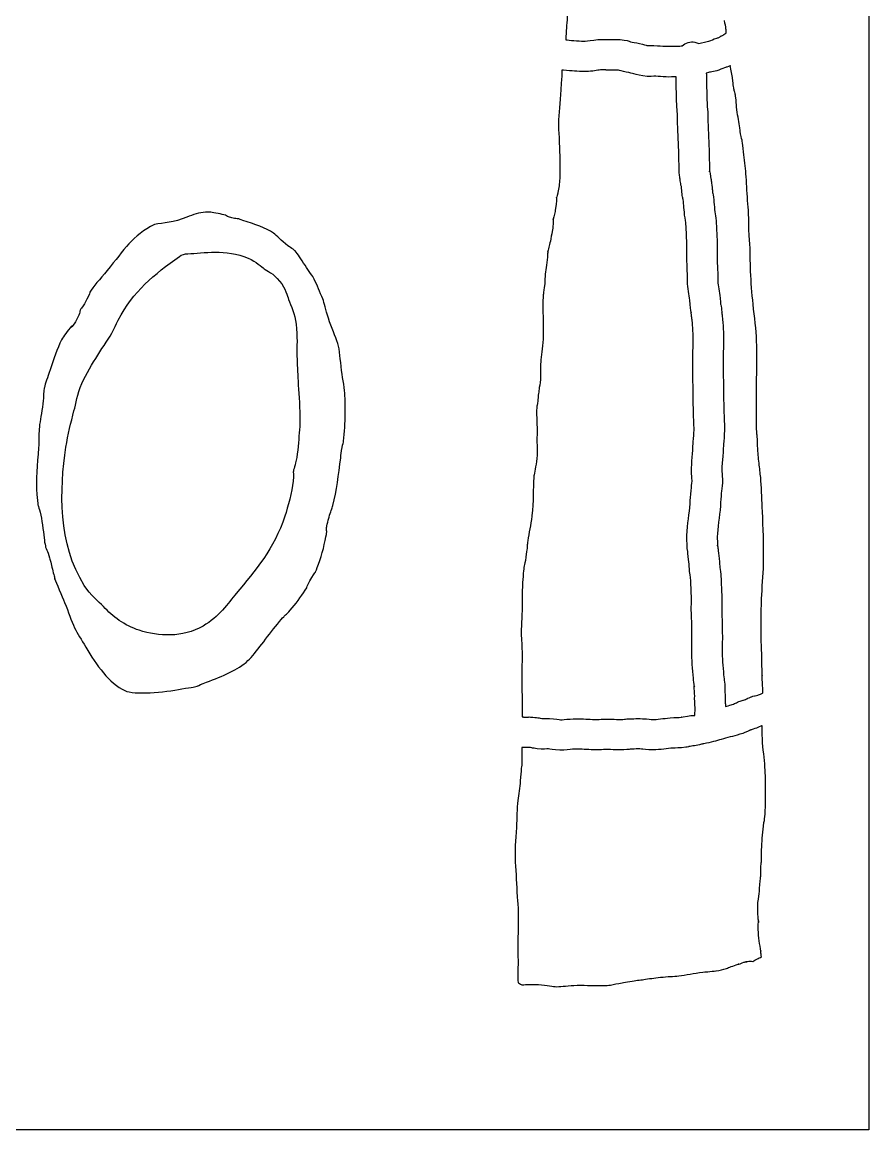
# Model space of a CAD drawing. Header units: millimetres. Extents: x 118 to 334, y 1905 to 2895.
# Drawn here: x 200.4 to 334.2, y 2298.5 to 2473.4 of the extents above; entities that cross this region are included whole.
import ezdxf

# ---------------------------------------------------------------- set-up
doc = ezdxf.new("R2010")
doc.units = ezdxf.units.MM
doc.layers.add('Calque_1', color=7, linetype='CONTINUOUS')

msp = doc.modelspace()

# ---------------------------------------------------------------- linework, layer by layer
at = {"layer": 'Calque_1', "color": 7}
for points in [[(118.17005, 2819.51386), (334.16978, 2819.51386), (334.16978, 2298.51362), (118.17005, 2298.51362)], [(309.01551, 2449.8733)], [(283.44601, 2437.12317)], [(306.10612, 2427.64054)], [(244.2983, 2411.13124)], [(310.26091, 2390.73117)], [(304.50519, 2363.65324)], [(317.85821, 2352.1105)], [(316.71456, 2331.27556)], [(314.76504, 2325.03265)]]:
    msp.add_lwpolyline(points, close=True, dxfattribs=at)
for points in [[(311.64321, 2471.72528), (311.64377, 2471.72519)], [(310.82463, 2471.20807), (310.77553, 2471.17497)], [(312.28362, 2466.56737), (312.28562, 2466.54717), (312.28562, 2466.52697)], [(292.6083, 2465.85444), (292.6083, 2465.87924), (292.5969, 2465.88724)], [(303.72705, 2464.36461), (303.72705, 2464.37601)], [(304.25261, 2449.23977), (304.25261, 2449.24977)], [(229.36842, 2443.41856), (229.36894, 2443.40666)], [(284.31014, 2442.34711), (284.31014, 2442.26341), (284.31314, 2442.27841), (284.31314, 2442.27841)], [(230.93942, 2437.09079), (230.93942, 2437.08779)], [(282.69827, 2423.56679), (282.69827, 2423.3389)], [(282.32775, 2419.71587), (282.32775, 2419.70587)], [(251.44971, 2411.64186), (251.44981, 2411.6417)], [(250.72935, 2404.59973), (250.72935, 2404.60973)], [(280.92321, 2395.48977), (280.92321, 2395.39267)], [(317.54748, 2388.43953), (317.54625, 2388.43984)], [(246.76117, 2386.59103), (246.74157, 2386.56623), (246.74157, 2386.56623)], [(317.31806, 2370.24993), (317.31806, 2370.21373), (317.31806, 2370.19103)], [(317.424, 2367.49299), (317.424, 2367.78961)], [(306.74088, 2364.82544), (306.74071, 2364.82474)], [(279.62416, 2363.69283), (280.22981, 2363.69283)], [(296.13689, 2363.42246), (296.23199, 2363.42246)], [(315.41512, 2361.63785), (315.38152, 2361.62885)], [(315.41512, 2361.63785), (315.43582, 2361.64285), (315.43582, 2361.64285)], [(315.41515, 2361.63765), (315.41512, 2361.63785)], [(317.33373, 2362.32895), (317.31923, 2362.31755)], [(280.20729, 2358.90258), (279.61507, 2358.90258), (279.34791, 2358.90258)], [(316.71467, 2331.2756), (316.71467, 2331.61924)], [(316.71456, 2331.27555), (316.71456, 2331.26315)], [(313.49787, 2324.6488), (313.60536, 2324.6798)], [(314.74992, 2325.03194), (314.77312, 2325.03694)], [(314.75307, 2325.03165), (314.75007, 2325.03165), (314.75007, 2325.03165)], [(314.77307, 2325.03665), (314.75807, 2325.03265)], [(314.76307, 2325.03316), (314.76407, 2325.03316), (314.76459, 2325.03316)], [(314.77289, 2325.03676), (314.77307, 2325.03665)], [(292.3374, 2321.30486), (292.68674, 2321.30486)]]:
    msp.add_lwpolyline(points, dxfattribs=at)
for points in [[(286.52901, 2474.35521), (286.49801, 2473.57981), (286.40938, 2472.95667), (286.38638, 2472.48917)], [(311.59677, 2472.50396), (311.56867, 2472.68163), (311.46189, 2473.05847), (311.37405, 2473.66151)], [(286.38638, 2472.48917), (286.36238, 2472.00777), (286.33948, 2471.31882), (286.29748, 2470.63502)], [(311.04735, 2471.30157), (311.11535, 2471.35257), (311.16686, 2471.39207), (311.25406, 2471.45557)], [(311.25406, 2471.45557), (311.34606, 2471.52157), (311.49041, 2471.60668), (311.61011, 2471.68398)], [(311.62257, 2471.90037), (311.58667, 2472.32597), (311.58677, 2472.52694), (311.59677, 2472.50396)], [(311.61011, 2471.68398), (311.62211, 2471.69598), (311.63121, 2471.71428), (311.64321, 2471.72528)], [(311.64377, 2471.72519), (311.63377, 2471.79519), (311.62957, 2471.82707), (311.62257, 2471.90037)], [(286.29748, 2470.63502), (286.44098, 2470.61402), (286.53095, 2470.59632), (286.51245, 2470.59832)], [(286.51245, 2470.59832), (286.94295, 2470.54732), (287.42723, 2470.52022), (287.97903, 2470.48825)], [(287.97903, 2470.48825), (288.60563, 2470.45125), (289.05437, 2470.40435), (289.34587, 2470.41335)], [(289.34587, 2470.41335), (289.75167, 2470.42635), (290.41659, 2470.57548), (291.37779, 2470.65158)], [(291.37779, 2470.65158), (292.23239, 2470.71858), (292.99924, 2470.69408), (293.66964, 2470.68208)], [(293.66964, 2470.68208), (293.77234, 2470.68208), (294.33242, 2470.70508), (294.90832, 2470.66608)], [(294.90832, 2470.66608), (295.79552, 2470.60608), (296.32646, 2470.37532), (296.53406, 2470.32502)], [(296.53406, 2470.32502), (296.84036, 2470.25102), (297.3167, 2470.1861), (297.9376, 2470.0377)], [(297.9376, 2470.0377), (298.6253, 2469.8732), (299.00558, 2469.73792), (299.10548, 2469.72402)], [(299.10548, 2469.72402), (299.31228, 2469.69602), (299.88094, 2469.75322), (300.80254, 2469.69822)], [(300.80254, 2469.69822), (301.39654, 2469.66322), (301.87735, 2469.61102), (302.25775, 2469.60102)], [(302.25775, 2469.60102), (302.72345, 2469.58902), (303.26776, 2469.61912), (303.92276, 2469.63512)], [(303.92276, 2469.63512), (304.20516, 2469.64512), (304.45801, 2469.64942), (304.69171, 2469.66042)], [(304.69171, 2469.66042), (305.21741, 2470.13462), (305.94074, 2470.38077), (306.69313, 2470.25367)], [(306.69313, 2470.25367), (306.91773, 2470.21567), (307.12345, 2470.13861), (307.31945, 2470.04541)], [(307.31945, 2470.04541), (307.46425, 2470.08441), (307.51055, 2470.09641), (307.71995, 2470.14721)], [(307.71995, 2470.14721), (308.46694, 2470.32791), (308.91012, 2470.3941), (309.06922, 2470.4552)], [(309.06922, 2470.4552), (309.21042, 2470.5092), (309.56212, 2470.70224), (310.15752, 2470.89704)], [(310.15752, 2470.89704), (310.20752, 2470.91304), (310.3165, 2470.92494), (310.3663, 2470.94094)], [(310.3663, 2470.94094), (310.4889, 2471.01494), (310.61313, 2471.08597), (310.73733, 2471.15747)], [(310.73733, 2471.15747), (310.81333, 2471.19547), (310.71563, 2471.15711), (310.82463, 2471.20807)], [(310.77553, 2471.17497), (310.86853, 2471.21997), (310.96135, 2471.26997), (311.04735, 2471.30157)], [(311.60711, 2466.30614), (311.52211, 2466.27314), (311.27511, 2466.14989), (310.79631, 2465.96559)], [(311.72028, 2466.31614), (311.69628, 2466.30614), (311.63728, 2466.31632), (311.60711, 2466.30614)], [(312.15592, 2466.46497), (312.07792, 2466.43097), (311.98788, 2466.38197), (311.72028, 2466.31614)], [(312.28562, 2466.52697), (312.24462, 2466.50797), (312.21062, 2466.48797), (312.15592, 2466.46497)], [(312.64949, 2464.41349), (312.54949, 2465.05779), (312.41602, 2465.84287), (312.28362, 2466.56737)], [(285.62162, 2464.4072), (285.59762, 2464.0431), (285.56182, 2463.75918), (285.53692, 2463.51578)], [(285.66192, 2465.8686), (285.66192, 2465.41781), (285.66162, 2465.04509), (285.62162, 2464.4072)], [(285.94098, 2465.8247), (285.68128, 2465.8557), (285.66542, 2465.8646), (285.66192, 2465.8686)], [(287.69177, 2465.68982), (287.16577, 2465.72082), (286.58388, 2465.74782), (285.94098, 2465.8247)], [(289.49425, 2465.60872), (288.72285, 2465.58472), (288.12387, 2465.66382), (287.69177, 2465.68982)], [(291.75406, 2465.85884), (291.27726, 2465.82084), (290.53425, 2465.64122), (289.49425, 2465.60872)], [(292.5969, 2465.88724), (292.2925, 2465.88724), (292.01126, 2465.87684), (291.75406, 2465.85884)], [(293.58963, 2465.84254), (293.23994, 2465.85254), (292.9126, 2465.85444), (292.6083, 2465.85444)], [(294.59526, 2465.83224), (294.58526, 2465.83224), (293.99403, 2465.83258), (293.58963, 2465.84254)], [(295.41433, 2465.61572), (294.79463, 2465.76582), (294.57176, 2465.83444), (294.59526, 2465.83224)], [(296.83026, 2465.32426), (296.51816, 2465.39926), (296.03843, 2465.46472), (295.41433, 2465.61572)], [(298.45704, 2464.9248), (297.60214, 2465.0432), (297.07526, 2465.26566), (296.83026, 2465.32426)], [(300.52771, 2464.8618), (300.19951, 2464.8818), (299.49664, 2464.7808), (298.45704, 2464.9248)], [(302.14208, 2464.75844), (301.49418, 2464.77544), (300.95911, 2464.83644), (300.52771, 2464.8618)], [(303.71615, 2464.78064), (303.24925, 2464.76464), (302.73888, 2464.74244), (302.14208, 2464.75844)], [(303.72705, 2464.37601), (303.72705, 2464.46401), (303.71705, 2464.60644), (303.71615, 2464.78064)], [(303.81645, 2460.44237), (303.76545, 2461.75887), (303.74005, 2463.06551), (303.72705, 2464.36461)], [(308.85173, 2465.47208), (308.76373, 2465.45108), (308.62661, 2465.41138), (308.49361, 2465.37338)], [(308.49361, 2465.37338), (308.50461, 2465.03098), (308.51951, 2464.65249), (308.52151, 2464.44889)], [(308.52151, 2464.44889), (308.53451, 2463.17799), (308.55831, 2461.91797), (308.60731, 2460.66618)], [(310.79631, 2465.96559), (309.88711, 2465.61589), (309.20563, 2465.55768), (308.85173, 2465.47208)], [(312.75801, 2463.50089), (312.67901, 2463.98909), (312.66701, 2464.29619), (312.64949, 2464.41349)], [(285.51882, 2462.70601), (285.42582, 2460.73241), (285.1556, 2458.96478), (285.1328, 2457.38178)], [(285.53692, 2463.51578), (285.53692, 2463.29118), (285.53683, 2463.03151), (285.51882, 2462.70601)], [(312.88772, 2462.73246), (312.85472, 2462.91286), (312.81382, 2463.15299), (312.75801, 2463.50089)], [(312.93682, 2462.48596), (312.91882, 2462.56896), (312.90472, 2462.64226), (312.88772, 2462.73246)], [(313.03602, 2462.16505), (312.99902, 2462.28295), (312.94882, 2462.43226), (312.93682, 2462.48596)], [(313.14041, 2461.4514), (313.07541, 2461.908), (313.07041, 2461.93195), (313.03602, 2462.16505)], [(313.22201, 2460.78322), (313.22201, 2460.88462), (313.23541, 2460.7832), (313.14041, 2461.4514)], [(303.91615, 2458.98923), (303.90115, 2459.33883), (303.84145, 2459.82277), (303.81645, 2460.44237)], [(308.60731, 2460.66618), (308.62131, 2460.31948), (308.68051, 2459.84002), (308.70651, 2459.22492)], [(308.70651, 2459.22492), (308.73451, 2458.55482), (308.70677, 2458.04797), (308.72981, 2457.70667)], [(313.33156, 2459.56986), (313.23756, 2460.28096), (313.22421, 2460.68172), (313.22201, 2460.78322)], [(313.79717, 2456.71629), (313.66707, 2457.56799), (313.47026, 2458.51366), (313.33156, 2459.56986)], [(285.1328, 2457.38178), (285.1228, 2456.73768), (285.1968, 2455.94249), (285.23718, 2455.03309)], [(303.94405, 2457.38984), (303.90305, 2458.08664), (303.93115, 2458.62163), (303.91615, 2458.98923)], [(304.15231, 2452.52606), (304.11131, 2454.14336), (304.03975, 2455.76734), (303.94405, 2457.38984)], [(308.72981, 2457.70667), (308.82781, 2456.03797), (308.9029, 2454.35991), (308.9453, 2452.68062)], [(313.91344, 2455.7856), (313.82044, 2456.2975), (313.81307, 2456.61139), (313.79717, 2456.71629)], [(314.17337, 2454.63321), (314.14537, 2454.79691), (314.02414, 2455.174), (313.91344, 2455.7856)], [(285.23718, 2455.03309), (285.31618, 2453.22879), (285.36727, 2451.41896), (285.34467, 2449.57606)], [(314.35114, 2452.93667), (314.26314, 2453.67297), (314.23917, 2454.24271), (314.17337, 2454.63321)], [(304.20351, 2450.47347), (304.17751, 2451.18667), (304.16931, 2451.87156), (304.15231, 2452.52606)], [(308.9453, 2452.68062), (308.9633, 2451.98452), (308.9709, 2451.3174), (308.9939, 2450.6797)], [(314.74801, 2449.48262), (314.66001, 2450.56712), (314.49594, 2451.72068), (314.35114, 2452.93667)], [(304.25261, 2449.24977), (304.19161, 2449.82457), (304.21151, 2450.23447), (304.20351, 2450.47347)], [(308.9939, 2450.6797), (309.0079, 2450.27345), (309.0079, 2450.02103), (309.0161, 2449.87304)], [(285.34357, 2448.73477), (285.30457, 2447.92947), (285.17646, 2447.16248), (285.04126, 2446.51888)], [(285.36067, 2448.85827), (285.36067, 2448.81327), (285.34557, 2448.77927), (285.34357, 2448.73477)], [(285.34467, 2449.57606), (285.34467, 2449.58606), (285.37767, 2449.34187), (285.36067, 2448.85827)], [(304.35231, 2448.69872), (304.37131, 2448.56942), (304.30661, 2448.74562), (304.25261, 2449.23977)], [(304.41741, 2448.12615), (304.35841, 2448.50334), (304.35231, 2448.69442), (304.35231, 2448.69872)], [(309.01551, 2449.8733), (309.01251, 2449.87318), (309.01251, 2449.8541), (309.01851, 2449.7942)], [(309.01851, 2449.7942), (309.01651, 2449.8101), (309.01651, 2449.8521), (309.01551, 2449.8733)], [(309.0161, 2449.87304), (309.0231, 2449.8733), (309.0498, 2449.73946), (309.0931, 2449.44619)], [(309.0931, 2449.44619), (309.1441, 2449.10529), (309.1479, 2448.96309), (309.1479, 2448.94699)], [(309.1479, 2448.94699), (309.1749, 2448.86099), (309.1993, 2448.77956), (309.2063, 2448.74546)], [(309.2063, 2448.74546), (309.2283, 2448.65146), (309.2302, 2448.62569), (309.2352, 2448.59869)], [(309.2352, 2448.59869), (309.2712, 2448.38239), (309.2722, 2448.33974), (309.3122, 2448.02664)], [(315.01053, 2445.24257), (314.90883, 2446.71697), (314.85741, 2448.13402), (314.74801, 2449.48262)], [(304.54918, 2447.44918), (304.44918, 2447.81228), (304.46208, 2447.84205), (304.41741, 2448.12615)], [(304.55918, 2447.38198), (304.54918, 2447.43498), (304.55936, 2447.40418), (304.54918, 2447.44918)], [(304.59118, 2447.13342), (304.57618, 2447.25392), (304.58018, 2447.21752), (304.55918, 2447.38198)], [(304.60148, 2446.95927), (304.60148, 2446.99227), (304.59118, 2447.02017), (304.59118, 2447.13342)], [(304.61648, 2446.79391), (304.60648, 2446.85091), (304.60648, 2446.89291), (304.60148, 2446.95927)], [(309.3122, 2448.02664), (309.3922, 2447.39894), (309.42251, 2447.1615), (309.43881, 2447.0174)], [(309.43881, 2447.0174), (309.43881, 2446.9994), (309.43863, 2446.9865), (309.44881, 2446.9445)], [(309.44881, 2446.9445), (309.44881, 2446.9235), (309.44863, 2446.9105), (309.45881, 2446.80963)], [(284.83661, 2445.77061), (284.79861, 2445.58471), (284.82561, 2444.96795), (284.68365, 2443.99966)], [(285.02626, 2446.40984), (284.90006, 2445.82144), (284.80501, 2445.61601), (284.83661, 2445.77061)], [(285.04126, 2446.51888), (285.03126, 2446.48688), (285.03126, 2446.44138), (285.02626, 2446.40984)], [(304.67128, 2446.29161), (304.64428, 2446.52531), (304.62748, 2446.68011), (304.61648, 2446.79391)], [(304.79427, 2445.55367), (304.75927, 2445.68777), (304.70827, 2445.97241), (304.67128, 2446.29161)], [(304.82117, 2445.39916), (304.78617, 2445.62696), (304.83127, 2445.42216), (304.79427, 2445.55367)], [(304.96638, 2444.14549), (304.92338, 2444.59969), (304.87938, 2445.02406), (304.82117, 2445.39916)], [(309.45881, 2446.80963), (309.45881, 2446.79563), (309.45899, 2446.74053), (309.44881, 2446.69025)], [(309.44881, 2446.69025), (309.46581, 2446.61725), (309.51091, 2446.43737), (309.55319, 2446.16367)], [(309.55319, 2446.16367), (309.63719, 2445.61977), (309.687, 2445.10493), (309.732, 2444.63353)], [(315.16659, 2443.31866), (315.13959, 2443.86206), (315.06183, 2444.50167), (315.01053, 2445.24257)], [(229.36894, 2443.40666), (228.44554, 2443.33266), (227.34778, 2443.03369), (226.41408, 2442.62789)], [(230.22108, 2443.40826), (229.96458, 2443.43826), (229.67622, 2443.43856), (229.36842, 2443.41856)], [(232.49794, 2442.93077), (232.05194, 2443.06577), (230.64898, 2443.35866), (230.22108, 2443.40826)], [(284.68365, 2443.99966), (284.62065, 2443.56756), (284.56006, 2443.38407), (284.48986, 2443.08757)], [(305.12606, 2442.49598), (305.04106, 2443.13108), (305.01048, 2443.68349), (304.96638, 2444.14549)], [(309.732, 2444.63353), (309.787, 2444.05653), (309.818, 2443.5655), (309.87152, 2443.1654)], [(226.41408, 2442.62789), (224.41718, 2441.76029), (222.63585, 2441.72294), (221.33945, 2441.48274)], [(232.53984, 2442.91677), (232.52584, 2442.92677), (232.52894, 2442.92677), (232.49794, 2442.93077)], [(233.17029, 2442.61602), (232.99399, 2442.67102), (232.75484, 2442.79357), (232.53984, 2442.91677)], [(233.95423, 2442.43412), (233.65593, 2442.48912), (233.44519, 2442.53012), (233.17029, 2442.61602)], [(234.65134, 2442.33802), (234.49874, 2442.35002), (234.30432, 2442.36912), (233.95423, 2442.43412)], [(235.25234, 2442.11839), (234.90854, 2442.22909), (234.77934, 2442.28432), (234.65134, 2442.33802)], [(240.10734, 2440.08854), (238.88404, 2440.93964), (237.16854, 2441.50089), (235.25234, 2442.11839)], [(284.31314, 2442.27883), (284.32314, 2442.11326), (284.33394, 2441.87594), (284.29814, 2441.50988)], [(284.31314, 2442.27841), (284.31214, 2442.29791), (284.31114, 2442.33001), (284.31014, 2442.34711)], [(284.35034, 2442.48864), (284.31864, 2442.31773), (284.31044, 2442.25313), (284.31314, 2442.27883)], [(284.48986, 2443.08757), (284.41986, 2442.79117), (284.34024, 2442.43454), (284.35034, 2442.48864)], [(305.30073, 2441.19166), (305.27373, 2441.52236), (305.19896, 2441.95218), (305.12606, 2442.49598)], [(309.87152, 2443.1654), (309.92652, 2442.7572), (310.01971, 2442.24611), (310.07151, 2441.61821)], [(310.07151, 2441.61821), (310.12051, 2441.01641), (310.11771, 2440.53325), (310.13871, 2440.16765)], [(315.23789, 2439.96537), (315.16689, 2441.23667), (315.21459, 2442.35646), (315.16659, 2443.31866)], [(221.33945, 2441.48274), (219.57275, 2440.59824), (218.37697, 2439.6062), (217.28337, 2438.4204)], [(242.40539, 2438.11967), (241.33179, 2438.94987), (240.65444, 2439.70774), (240.10734, 2440.08854)], [(284.13536, 2440.35543), (284.05336, 2439.86143), (283.96427, 2439.34507), (283.85217, 2438.80927)], [(284.29814, 2441.50988), (284.25514, 2441.07009), (284.19046, 2440.68643), (284.13536, 2440.35543)], [(305.35863, 2439.85996), (305.32663, 2440.42276), (305.32673, 2440.86467), (305.30073, 2441.19166)], [(305.42943, 2435.68192), (305.39743, 2437.18122), (305.42964, 2438.57006), (305.35863, 2439.85996)], [(310.13871, 2440.16765), (310.22771, 2438.61216), (310.18881, 2437.16325), (310.21781, 2435.81495)], [(315.42909, 2437.25598), (315.40609, 2438.03498), (315.29629, 2438.93317), (315.23789, 2439.96537)], [(217.28337, 2438.4204), (216.18967, 2437.2346), (215.19805, 2435.85518), (213.83965, 2434.19378)], [(243.19862, 2437.55485), (242.96602, 2437.71765), (242.70249, 2437.88987), (242.40539, 2438.11967)], [(283.85217, 2438.80927), (283.77117, 2438.42337), (283.71093, 2438.23413), (283.61653, 2437.86153)], [(215.58377, 2426.37982), (217.95207, 2430.85161), (221.2556, 2433.60522), (225.2545, 2436.41642)], [(225.2545, 2436.41642), (225.64, 2436.68732), (226.0967, 2436.83885), (226.5676, 2436.85205)], [(226.5676, 2436.85205), (227.81189, 2436.88705), (229.31012, 2437.08719), (230.93942, 2437.09079)], [(230.93942, 2437.08779), (232.56882, 2437.08779), (234.32933, 2436.89821), (236.09673, 2436.14831)], [(243.56191, 2437.28096), (243.54261, 2437.29096), (243.37345, 2437.4329), (243.19862, 2437.55485)], [(245.1029, 2435.02425), (244.47664, 2435.9926), (243.95095, 2436.87172), (243.56191, 2437.28096)], [(283.446, 2437.12359), (283.4342, 2436.99082), (283.4238, 2436.7327), (283.3778, 2436.29315)], [(283.45201, 2437.20227), (283.43611, 2437.09894), (283.43691, 2437.09138), (283.44601, 2437.12317)], [(283.61653, 2437.86153), (283.54943, 2437.59547), (283.46816, 2437.20293), (283.446, 2437.12359)], [(283.44601, 2437.12317), (283.44801, 2437.14317), (283.45001, 2437.18927), (283.45201, 2437.20227)], [(315.48389, 2434.07168), (315.42489, 2435.24357), (315.45709, 2436.30768), (315.42909, 2437.25598)], [(236.09673, 2436.14831), (237.44983, 2435.57402), (238.22388, 2434.7594), (238.63818, 2434.4647)], [(246.55036, 2432.81664), (246.30886, 2433.32083), (245.7364, 2434.04465), (245.1029, 2435.02425)], [(283.3778, 2436.29315), (283.25661, 2435.14235), (283.07312, 2434.15792), (283.01452, 2433.32072)], [(305.50433, 2433.67946), (305.48633, 2434.28686), (305.44443, 2434.95432), (305.42943, 2435.68192)], [(310.21781, 2435.81495), (310.22981, 2435.22105), (310.27071, 2434.56773), (310.29171, 2433.85383)], [(213.83965, 2434.19378), (212.71115, 2432.81328), (211.59228, 2431.6749), (211.10338, 2430.7604)], [(238.63818, 2434.4647), (239.06158, 2434.1634), (240.10799, 2433.75136), (241.08919, 2432.53096)], [(283.01452, 2433.32072), (282.96052, 2432.55872), (283.01453, 2432.49864), (282.89773, 2431.50894)], [(305.52243, 2432.10333), (305.46843, 2432.83443), (305.51233, 2433.36246), (305.50433, 2433.67946)], [(310.29171, 2433.85383), (310.31171, 2433.19263), (310.28051, 2432.73742), (310.30171, 2432.49112)], [(315.88179, 2428.89111), (315.70449, 2430.60931), (315.56969, 2432.34238), (315.48389, 2434.07168)], [(241.08919, 2432.53096), (242.06109, 2431.32227), (242.29501, 2430.1906), (242.50771, 2429.6283)], [(247.89653, 2429.71915), (247.46493, 2430.75715), (246.99356, 2431.89134), (246.55036, 2432.81664)], [(282.89773, 2431.50894), (282.83173, 2430.94515), (282.74857, 2430.55716), (282.72617, 2430.33486)], [(305.91, 2429.2141), (305.8073, 2430.0135), (305.60603, 2430.97193), (305.52243, 2432.10333)], [(310.30171, 2432.49112), (310.35471, 2431.77152), (310.53004, 2430.89637), (310.66344, 2429.85717)], [(210.6414, 2429.65091), (210.2836, 2429.00021), (210.23285, 2428.8085), (209.77995, 2428.2758)], [(211.10338, 2430.7604), (211.14938, 2430.8464), (211.07538, 2430.44051), (210.6414, 2429.65091)], [(242.50771, 2429.6283), (242.89111, 2428.6151), (243.48288, 2427.32961), (243.68748, 2425.70761)], [(248.78071, 2426.67903), (248.35611, 2427.97182), (248.16293, 2429.07825), (247.89653, 2429.71915)], [(282.72617, 2430.33486), (282.61807, 2429.26676), (282.66917, 2427.80513), (282.71017, 2426.50873)], [(310.66344, 2429.85717), (310.70744, 2429.51087), (310.71724, 2429.19628), (310.71924, 2429.12698)], [(209.57119, 2427.93732), (209.55419, 2427.90032), (209.50319, 2427.1841), (208.82498, 2426.1028)], [(209.66109, 2428.13059), (209.60809, 2428.01889), (209.63619, 2428.08009), (209.57119, 2427.93732)], [(209.77995, 2428.2758), (209.74795, 2428.2378), (209.69885, 2428.1803), (209.66109, 2428.13059)], [(305.91, 2429.196), (305.91, 2429.209), (305.9101, 2429.19609), (305.91, 2429.2141)], [(305.926, 2428.99705), (305.926, 2429.11855), (305.92598, 2429.05595), (305.91, 2429.196)], [(306.002, 2428.19607), (305.949, 2428.54567), (305.929, 2428.86485), (305.926, 2428.99705)], [(306.10638, 2427.64054), (306.09168, 2427.68564), (306.05498, 2427.84336), (306.002, 2428.19607)], [(306.13738, 2427.14703), (306.10608, 2427.45713), (306.10088, 2427.61499), (306.10638, 2427.64054)], [(306.11902, 2427.59304), (306.11302, 2427.64454), (306.10872, 2427.65254), (306.10612, 2427.64054)], [(306.10612, 2427.64054), (306.10912, 2427.63014), (306.11902, 2427.58704), (306.11902, 2427.59304)], [(310.71924, 2429.12698), (310.71924, 2429.05798), (310.70854, 2429.16898), (310.74354, 2428.94198)], [(310.74354, 2428.94198), (310.74354, 2428.94198), (310.81454, 2428.70832), (310.87532, 2428.23402)], [(310.87532, 2428.23402), (310.93932, 2427.73282), (310.92042, 2427.53739), (310.90842, 2427.65679)], [(310.90842, 2427.65679), (310.90842, 2427.65679), (310.93032, 2427.53997), (310.96732, 2427.29247)], [(316.43422, 2423.09715), (316.39322, 2424.90025), (316.09709, 2426.80422), (315.88179, 2428.89111)], [(208.82498, 2426.1028), (208.22778, 2425.1513), (207.90389, 2425.0397), (208.25809, 2425.477)], [(214.8634, 2424.80575), (214.9839, 2425.01805), (215.15707, 2425.57422), (215.58377, 2426.37982)], [(250.26744, 2422.67514), (249.91194, 2423.81443), (249.29101, 2425.12523), (248.78071, 2426.67903)], [(282.71017, 2426.50873), (282.73817, 2425.57953), (282.75227, 2424.60359), (282.69827, 2423.56679)], [(306.22058, 2426.58221), (306.20558, 2426.67221), (306.16838, 2426.84263), (306.13738, 2427.14703)], [(306.28468, 2426.02152), (306.27268, 2426.15512), (306.24758, 2426.35031), (306.22058, 2426.58221)], [(306.42627, 2422.51631), (306.45027, 2423.64291), (306.38827, 2424.83122), (306.28468, 2426.02152)], [(310.96732, 2427.29247), (310.96732, 2427.26147), (310.97732, 2427.23047), (310.97922, 2427.20047)], [(310.97922, 2427.20047), (311.00022, 2427.01567), (311.03432, 2426.77333), (311.06032, 2426.47183)], [(311.06032, 2426.47183), (311.17322, 2425.17373), (311.24775, 2423.81932), (311.21845, 2422.44882)], [(208.25809, 2425.477), (207.55039, 2424.6023), (206.92868, 2423.84045), (206.64578, 2423.27145)], [(209.83632, 2416.33702), (211.32072, 2419.60632), (213.4076, 2422.24036), (214.8634, 2424.80575)], [(243.68748, 2425.70761), (243.92958, 2423.78961), (243.78448, 2422.1003), (243.82184, 2420.66761)], [(206.64578, 2423.27145), (205.92949, 2421.83075), (205.37026, 2420.22239), (204.83866, 2418.53789)], [(250.87826, 2418.42527), (250.64616, 2420.15256), (250.59434, 2421.62724), (250.26744, 2422.67514)], [(282.69827, 2423.3389), (282.61127, 2421.9347), (282.39125, 2420.73727), (282.32775, 2419.71587)], [(306.41597, 2422.16749), (306.42597, 2422.24049), (306.4163, 2422.06081), (306.42627, 2422.51631)], [(311.21845, 2422.44882), (311.20745, 2421.95012), (311.18045, 2421.65237), (311.17245, 2421.58427)], [(316.43422, 2416.25468), (316.46622, 2418.55747), (316.48522, 2420.83545), (316.43422, 2423.09715)], [(243.82184, 2420.66761), (243.85484, 2419.44151), (243.96027, 2418.13461), (243.99547, 2416.73141)], [(306.37307, 2420.0932), (306.37307, 2420.5836), (306.34227, 2420.59655), (306.36217, 2421.25695)], [(306.36217, 2421.25695), (306.37817, 2421.80285), (306.40687, 2422.09459), (306.41597, 2422.16749)], [(311.15535, 2421.14812), (311.13935, 2420.64182), (311.16935, 2420.78746), (311.16935, 2420.12906)], [(311.17245, 2421.58427), (311.16245, 2421.51627), (311.17239, 2421.64517), (311.15535, 2421.14812)], [(282.32775, 2419.70587), (282.28475, 2419.04137), (282.35505, 2418.14101), (282.27405, 2417.00991)], [(306.37307, 2417.26133), (306.35407, 2418.25273), (306.37307, 2419.1975), (306.37307, 2420.0932)], [(311.16935, 2420.12906), (311.16935, 2419.16987), (311.15235, 2418.25763), (311.16935, 2417.39383)], [(204.83866, 2418.53789), (204.43176, 2417.24869), (204.0185, 2416.34799), (203.9245, 2415.72979)], [(251.40691, 2414.37073), (251.37091, 2415.51143), (251.08666, 2416.87357), (250.87826, 2418.42527)], [(306.44697, 2412.44406), (306.42497, 2414.05595), (306.40507, 2415.66223), (306.37307, 2417.26133)], [(311.16935, 2417.39383), (311.20235, 2415.77173), (311.22225, 2414.15523), (311.24425, 2412.54503)], [(203.8852, 2415.53291), (203.7612, 2415.01381), (203.8372, 2414.03404), (203.62527, 2412.61164)], [(203.9245, 2415.72979), (203.9145, 2415.66379), (203.9012, 2415.59801), (203.8852, 2415.53291)], [(208.60073, 2412.02979), (208.90163, 2413.15669), (209.07112, 2414.65162), (209.83632, 2416.33702)], [(243.99547, 2416.73141), (244.03747, 2415.06514), (244.28424, 2413.16953), (244.2983, 2411.13124)], [(282.06734, 2415.46117), (282.02834, 2415.15567), (281.98934, 2414.83937), (281.949, 2414.51497)], [(282.27405, 2417.00991), (282.22405, 2416.31571), (282.11124, 2415.80427), (282.06734, 2415.46117)], [(316.43422, 2413.90391), (316.44722, 2414.60761), (316.42222, 2415.39138), (316.43422, 2416.25468)], [(251.44981, 2411.6417), (251.45381, 2412.54726), (251.43561, 2413.46192), (251.40691, 2414.37073)], [(281.949, 2414.51497), (281.924, 2414.26037), (281.901, 2413.95621), (281.857, 2413.59771)], [(316.41712, 2409.71606), (316.36912, 2411.16846), (316.40712, 2412.56412), (316.43422, 2413.90391)], [(203.62527, 2412.61164), (203.42097, 2411.24204), (203.16027, 2410.11374), (203.09817, 2409.12555)], [(207.32949, 2406.30663), (207.63549, 2408.30102), (208.11443, 2410.20819), (208.60073, 2412.02979)], [(281.857, 2413.59771), (281.7058, 2412.37331), (281.6931, 2412.93753), (281.6813, 2411.83503)], [(306.54722, 2408.99827), (306.56422, 2410.00607), (306.46422, 2411.14936), (306.44697, 2412.44406)], [(311.24425, 2412.54503), (311.25825, 2411.49053), (311.367, 2410.29668), (311.3445, 2408.95249)], [(244.29831, 2411.13114), (244.30331, 2410.45171), (244.28201, 2409.75601), (244.21871, 2409.04806)], [(251.17892, 2407.2659), (251.37105, 2408.64934), (251.44225, 2410.13259), (251.44971, 2411.64186)], [(281.6813, 2411.83503), (281.6713, 2411.18193), (281.7361, 2410.37997), (281.7511, 2409.47187)], [(203.09817, 2409.12555), (203.04717, 2408.30805), (203.07907, 2407.32829), (202.99688, 2406.19549)], [(244.21871, 2409.04806), (244.10332, 2407.75806), (244.07148, 2406.27015), (243.78618, 2404.65505)], [(281.7511, 2409.47187), (281.7651, 2408.57707), (281.734, 2407.75627), (281.734, 2407.00897)], [(306.41752, 2407.13534), (306.47452, 2407.84463), (306.53802, 2408.46817), (306.54722, 2408.99827)], [(311.3445, 2408.95249), (311.3305, 2408.13839), (311.2505, 2407.41466), (311.19981, 2406.78466)], [(316.48742, 2408.35025), (316.44842, 2408.63335), (316.44712, 2408.81216), (316.41712, 2409.71606)], [(250.95982, 2406.26441), (251.06702, 2406.76761), (251.15582, 2407.0988), (251.17892, 2407.2659)], [(281.734, 2407.00897), (281.734, 2406.64447), (281.8172, 2406.04141), (281.7852, 2405.20081)], [(306.38442, 2406.51108), (306.38442, 2406.62788), (306.39452, 2406.82924), (306.41752, 2407.13534)], [(311.19981, 2406.78466), (311.17881, 2406.51916), (311.18271, 2406.58555), (311.18271, 2406.55935)], [(316.56442, 2407.55081), (316.50742, 2408.30671), (316.52642, 2408.06705), (316.48742, 2408.35025)], [(316.59022, 2407.1989), (316.57822, 2407.3767), (316.58022, 2407.2939), (316.56442, 2407.55081)], [(316.65122, 2405.67806), (316.59622, 2406.48756), (316.57122, 2406.56777), (316.57422, 2407.05317)], [(316.57422, 2407.05317), (316.57422, 2407.06917), (316.59622, 2407.1901), (316.59022, 2407.1989)], [(202.99688, 2406.19549), (202.80978, 2403.59339), (202.56965, 2401.10471), (202.74625, 2398.82592)], [(210.23319, 2384.46506), (206.0679, 2390.95786), (206.30829, 2399.65133), (207.32949, 2406.30663)], [(250.72935, 2404.60973), (250.79635, 2405.10163), (250.86232, 2405.59393), (250.92882, 2406.08613)], [(250.92882, 2406.08613), (250.93882, 2406.14613), (250.94782, 2406.20541), (250.95982, 2406.26441)], [(281.7609, 2405.04475), (281.6829, 2403.63105), (281.37018, 2402.62009), (281.28238, 2401.92349)], [(281.7852, 2405.20081), (281.7852, 2405.12781), (281.7649, 2405.11481), (281.7609, 2405.04475)], [(306.20131, 2403.93708), (306.25631, 2404.77888), (306.34242, 2405.52569), (306.37442, 2406.18139)], [(306.37442, 2406.18139), (306.38842, 2406.45629), (306.38442, 2406.39478), (306.38442, 2406.51108)], [(311.16771, 2405.98264), (311.12471, 2405.11434), (311.03466, 2404.34237), (310.99046, 2403.66237)], [(311.18271, 2406.55935), (311.18271, 2406.53335), (311.18273, 2406.31894), (311.16771, 2405.98264)], [(316.88841, 2403.21154), (316.81441, 2403.90644), (316.70372, 2404.91376), (316.65122, 2405.67806)], [(243.78618, 2404.65505), (243.57748, 2403.47375), (243.27004, 2402.7367), (243.22394, 2402.3725)], [(249.49273, 2397.09166), (250.10713, 2399.38676), (250.38095, 2401.95814), (250.72935, 2404.59973)], [(306.16151, 2402.15114), (306.13251, 2402.81554), (306.17151, 2403.41478), (306.20131, 2403.93708)], [(310.99046, 2403.66237), (310.95946, 2403.17677), (310.94036, 2402.74448), (310.95536, 2402.39888)], [(317.12974, 2400.97861), (317.07774, 2401.6506), (316.97511, 2402.39304), (316.88841, 2403.21154)], [(243.22394, 2402.3725), (243.23894, 2402.4882), (243.35544, 2402.00623), (243.22394, 2400.94623)], [(281.24878, 2401.51111), (281.11378, 2399.76011), (281.21968, 2397.75397), (280.92321, 2395.48977)], [(281.26428, 2401.80567), (281.25428, 2401.72167), (281.25428, 2401.59681), (281.24878, 2401.51111)], [(281.28238, 2401.92349), (281.28238, 2401.89749), (281.26628, 2401.83149), (281.26428, 2401.80567)], [(306.23851, 2400.93003), (306.24851, 2401.06673), (306.19251, 2401.45264), (306.16151, 2402.15114)], [(310.95536, 2402.39888), (310.96836, 2402.10158), (311.08272, 2401.52498), (311.02826, 2400.66049)], [(243.22394, 2400.94623), (243.00374, 2399.17013), (242.41976, 2396.95744), (241.90516, 2395.38585)], [(306.08244, 2399.44795), (306.14144, 2400.06005), (306.21451, 2400.54913), (306.23851, 2400.93003)], [(311.02826, 2400.66049), (310.98626, 2399.99549), (310.90089, 2399.45473), (310.85979, 2399.02493)], [(317.35505, 2396.12205), (317.26405, 2397.82875), (317.24804, 2399.45371), (317.12974, 2400.97861)], [(202.74625, 2398.82592), (202.86935, 2397.23632), (202.90471, 2397.16599), (202.89301, 2397.20069)], [(305.92896, 2397.37624), (305.97796, 2398.00754), (306.01096, 2398.69995), (306.08244, 2399.44795)], [(310.85979, 2399.02493), (310.80279, 2398.42463), (310.76879, 2397.76283), (310.71355, 2397.04314)], [(202.89301, 2397.20069), (202.88101, 2397.23569), (203.16457, 2396.5371), (203.45577, 2395.07111)], [(248.89845, 2395.24268), (249.12805, 2396.07488), (249.38153, 2396.67586), (249.49273, 2397.09166)], [(305.41272, 2392.33986), (305.51072, 2394.20725), (305.81326, 2395.87264), (305.92896, 2397.37624)], [(310.71355, 2397.04314), (310.57305, 2395.21764), (310.28329, 2393.59085), (310.20609, 2392.12406)], [(317.54625, 2388.43984), (317.56625, 2390.98803), (317.49225, 2393.55836), (317.35505, 2396.12205)], [(203.45577, 2395.07111), (203.70697, 2393.80741), (203.86118, 2391.91648), (203.96478, 2391.33128)], [(241.90516, 2395.38585), (240.21186, 2390.21445), (237.25316, 2386.89401), (234.22966, 2383.21501)], [(248.5579, 2393.89806), (248.6249, 2394.24916), (248.71565, 2394.58028), (248.89845, 2395.24268)], [(280.92321, 2395.39267), (280.73681, 2394.02297), (280.48351, 2392.74459), (280.30051, 2391.5433)], [(248.40603, 2392.14675), (248.51463, 2392.71355), (248.5352, 2392.92732), (248.5409, 2392.96892)], [(248.5011, 2393.11516), (248.4731, 2393.54196), (248.5249, 2393.72246), (248.5579, 2393.89806)], [(248.5409, 2392.96892), (248.5309, 2393.01492), (248.5031, 2393.07446), (248.5011, 2393.11516)], [(203.96478, 2391.33128), (204.05678, 2390.80798), (204.11405, 2390.53038), (204.13945, 2390.42178)], [(247.04125, 2387.30105), (247.60425, 2388.68825), (248.10713, 2390.58615), (248.40603, 2392.14675)], [(280.30051, 2391.5433), (280.22751, 2391.0619), (280.20251, 2390.8723), (280.19303, 2390.7945)], [(305.46072, 2390.91824), (305.45072, 2391.14364), (305.37462, 2391.61816), (305.41272, 2392.33986)], [(305.47102, 2390.30536), (305.42302, 2390.80845), (305.45772, 2391.01514), (305.46072, 2390.91824)], [(310.20609, 2392.12406), (310.20609, 2392.02606), (310.24029, 2391.68744), (310.25829, 2391.09724)], [(310.25829, 2391.09724), (310.26629, 2390.84493), (310.26729, 2390.7355), (310.26229, 2390.73086)], [(204.13945, 2390.42178), (204.18745, 2390.33578), (204.22835, 2390.27284), (204.31618, 2390.06624)], [(204.31618, 2390.06624), (204.44698, 2389.76024), (204.57565, 2389.39559), (204.74665, 2388.83169)], [(280.17303, 2390.31287), (280.14403, 2390.04737), (280.09303, 2389.66303), (279.99061, 2388.94913)], [(280.20303, 2390.7144), (280.20303, 2390.5384), (280.18803, 2390.44567), (280.17303, 2390.31287)], [(280.19303, 2390.7945), (280.19303, 2390.7755), (280.20303, 2390.7294), (280.20303, 2390.7144)], [(305.50102, 2390.09503), (305.48802, 2390.16503), (305.47802, 2390.23466), (305.47102, 2390.30536)], [(305.59402, 2389.50799), (305.56202, 2389.88529), (305.594, 2389.60339), (305.50102, 2390.09503)], [(305.7661, 2387.83574), (305.7341, 2388.27964), (305.65132, 2388.83459), (305.59402, 2389.50799)], [(310.26091, 2390.73117), (310.25591, 2390.75687), (310.25291, 2390.78037), (310.24751, 2390.80717)], [(310.24751, 2390.80717), (310.25451, 2390.74637), (310.25821, 2390.72877), (310.26091, 2390.73117)], [(310.26229, 2390.73086), (310.30789, 2390.48645), (310.34779, 2390.27535), (310.37546, 2389.94848)], [(310.37546, 2389.94848), (310.41446, 2389.48398), (310.50291, 2388.90868), (310.55271, 2388.21318)], [(204.74665, 2388.83169), (204.84905, 2388.49389), (204.85281, 2388.43161), (204.92751, 2388.12631)], [(204.92751, 2388.12631), (205.00251, 2387.82101), (205.09456, 2387.43979), (205.18796, 2387.05609)], [(279.7405, 2387.5797), (279.6995, 2387.4047), (279.6895, 2387.39112), (279.61079, 2386.70172)], [(279.99061, 2388.94913), (279.87761, 2388.16093), (279.7817, 2387.7547), (279.7405, 2387.5797)], [(305.93405, 2386.16452), (305.81345, 2386.84612), (305.797, 2387.40404), (305.7661, 2387.83574)], [(310.55271, 2388.21318), (310.59071, 2387.68398), (310.61171, 2387.30296), (310.65916, 2387.03496)], [(317.25086, 2382.98146), (317.36016, 2384.90476), (317.53428, 2386.71633), (317.54748, 2388.43953)], [(205.18796, 2387.05609), (205.28196, 2386.67239), (205.37615, 2386.28617), (205.45255, 2385.98277)], [(205.45255, 2385.98277), (205.50905, 2385.75731), (205.58056, 2385.51299), (205.59, 2385.47221)], [(245.84649, 2385.17611), (246.26981, 2385.97656), (246.70225, 2386.51826), (246.74153, 2386.56621)], [(246.74153, 2386.56621), (246.74061, 2386.57021), (246.79223, 2386.68627), (247.04125, 2387.30105)], [(246.74157, 2386.56623), (246.74199, 2386.56423), (246.74957, 2386.57683), (246.76117, 2386.59103)], [(279.61079, 2386.70172), (279.57279, 2386.36662), (279.55159, 2385.95267), (279.51259, 2385.46407)], [(306.07358, 2384.01323), (306.04158, 2384.91133), (306.03258, 2385.60542), (305.93405, 2386.16452)], [(310.65916, 2387.03496), (310.85336, 2385.93736), (310.84169, 2385.00036), (310.86949, 2384.22066)], [(205.59, 2385.47221), (205.587, 2385.47921), (205.5766, 2385.50451), (205.5745, 2385.51101)], [(205.5745, 2385.51101), (205.5888, 2385.46821), (205.5933, 2385.45711), (205.5905, 2385.46961)], [(205.5905, 2385.46961), (205.75564, 2384.99827), (206.75479, 2382.68657), (207.11961, 2381.78767)], [(213.25161, 2381.13142), (212.41981, 2381.99352), (211.25689, 2382.86957), (210.23319, 2384.46506)], [(243.08749, 2380.95466), (243.85949, 2381.87186), (244.79744, 2383.13859), (245.36383, 2384.07799)], [(245.36383, 2384.07799), (245.34883, 2384.05199), (245.45683, 2384.43961), (245.84649, 2385.17611)], [(279.51259, 2385.46407), (279.38939, 2383.89217), (279.41559, 2382.22305), (279.37823, 2380.43595)], [(306.13458, 2382.46294), (306.13458, 2382.90794), (306.09558, 2383.41883), (306.07358, 2384.01323)], [(310.86949, 2384.22066), (310.88749, 2383.73516), (310.92609, 2383.18034), (310.93309, 2382.54325)], [(234.22966, 2383.21501), (232.95316, 2381.66171), (231.50915, 2379.49584), (228.98295, 2378.05564)], [(306.12268, 2380.51422), (306.11268, 2381.23952), (306.13958, 2381.88874), (306.13458, 2382.46294)], [(310.93309, 2382.54325), (310.94309, 2381.81835), (310.91519, 2381.16944), (310.92119, 2380.59504)], [(317.17696, 2378.62359), (317.17696, 2380.01769), (317.16586, 2381.47616), (317.25086, 2382.98146)], [(207.11961, 2381.78767), (207.73811, 2380.26347), (208.15972, 2378.88089), (208.70142, 2377.76569)], [(218.90553, 2377.38953), (216.48323, 2378.14263), (214.76031, 2379.56762), (213.25161, 2381.13142)], [(242.24154, 2379.98108), (242.33954, 2380.08498), (242.59459, 2380.36897), (243.08749, 2380.95466)], [(279.37823, 2380.43595), (279.35423, 2379.27805), (279.27382, 2378.2067), (279.25472, 2377.2253)], [(306.20848, 2378.07354), (306.19848, 2378.76484), (306.13168, 2379.57662), (306.12268, 2380.51422)], [(310.92119, 2380.59504), (310.93119, 2379.90604), (310.99849, 2379.09605), (311.00849, 2378.16005)], [(240.72996, 2378.37909), (241.22646, 2378.97819), (241.49031, 2379.28726), (241.72421, 2379.53406)], [(241.72421, 2379.53406), (241.84111, 2379.65736), (241.95224, 2379.77428), (242.15364, 2379.92938)], [(242.15364, 2379.92938), (242.18564, 2379.95338), (242.20344, 2379.95608), (242.24154, 2379.98108)], [(317.15886, 2377.72287), (317.16886, 2378.15527), (317.17696, 2378.71099), (317.17696, 2378.62359)], [(208.70142, 2377.76569), (209.12512, 2376.89369), (209.79119, 2375.92509), (210.46979, 2374.74469)], [(228.98295, 2378.05564), (225.68606, 2376.17624), (222.02533, 2376.41943), (218.90553, 2377.38953)], [(236.08683, 2372.59908), (237.39393, 2373.83638), (239.05336, 2376.35639), (240.72996, 2378.37909)], [(279.25472, 2377.2253), (279.23772, 2376.3584), (279.36575, 2375.29394), (279.37875, 2374.02084)], [(306.22138, 2375.6153), (306.23138, 2376.41149), (306.22146, 2377.23404), (306.20848, 2378.07354)], [(311.00849, 2378.16005), (311.01849, 2377.33155), (311.03039, 2376.47833), (311.02139, 2375.60723)], [(317.14076, 2376.71466), (317.14076, 2377.05376), (317.15086, 2377.29177), (317.15886, 2377.72287)], [(306.18368, 2374.25569), (306.18368, 2375.05939), (306.21338, 2374.8474), (306.22138, 2375.6153)], [(311.02139, 2375.60723), (311.01139, 2374.71734), (310.98309, 2374.96832), (310.98309, 2374.29362)], [(317.22966, 2374.26055), (317.18366, 2375.60875), (317.15276, 2375.14096), (317.14076, 2376.71466)], [(210.46979, 2374.74469), (211.30049, 2373.29949), (212.22202, 2371.873), (213.24792, 2370.6607)], [(279.37875, 2374.02084), (279.39875, 2372.02744), (279.31005, 2370.13525), (279.34305, 2368.34005)], [(306.45705, 2369.83064), (306.31735, 2371.23473), (306.18368, 2372.71669), (306.18368, 2374.25569)], [(310.98309, 2374.29362), (310.98319, 2373.03892), (311.09701, 2371.71239), (311.23321, 2370.34399)], [(317.31806, 2370.19103), (317.28506, 2371.58203), (317.27466, 2372.93945), (317.22966, 2374.26055)], [(229.52082, 2369.20187), (232.09842, 2370.15047), (234.54113, 2371.13578), (236.08683, 2372.59908)], [(213.24792, 2370.6607), (214.27381, 2369.4485), (215.40406, 2368.45045), (216.65236, 2367.86035)], [(311.23321, 2370.34399), (311.27921, 2369.88429), (311.30831, 2369.51253), (311.35206, 2369.23863)], [(317.424, 2367.78961), (317.406, 2368.44881), (317.31326, 2369.26903), (317.31806, 2370.24993)], [(225.65904, 2368.13476), (226.44544, 2368.28436), (227.04193, 2368.33516), (227.42173, 2368.42156)], [(227.42173, 2368.42156), (228.17963, 2368.59396), (228.15941, 2368.60278), (228.21341, 2368.62878)], [(228.21341, 2368.62878), (228.26741, 2368.65478), (228.73462, 2368.91247), (229.52082, 2369.20187)], [(279.34305, 2368.34005), (279.35305, 2368.02105), (279.36465, 2367.66955), (279.37665, 2367.28895)], [(306.61311, 2368.44157), (306.52511, 2368.99027), (306.49415, 2369.45634), (306.45705, 2369.83064)], [(306.59711, 2368.11446), (306.58111, 2368.58246), (306.57211, 2368.69787), (306.61311, 2368.44157)], [(311.35206, 2369.23863), (311.45796, 2368.57373), (311.39546, 2368.25822), (311.39336, 2368.31982)], [(311.39336, 2368.31982), (311.39336, 2368.21432), (311.41936, 2368.00791), (311.43936, 2367.69351)], [(216.65236, 2367.86035), (217.37856, 2367.51695), (218.91481, 2367.44891), (220.62731, 2367.53531)], [(220.62731, 2367.53531), (222.33981, 2367.62131), (224.22865, 2367.86256), (225.65904, 2368.13476)], [(279.37665, 2367.28895), (279.38665, 2367.09805), (279.40585, 2366.85478), (279.41385, 2366.54688)], [(279.41385, 2366.54688), (279.43885, 2365.55578), (279.41376, 2364.65753), (279.39575, 2363.71553)], [(306.65081, 2367.34035), (306.64081, 2367.49305), (306.61011, 2367.75066), (306.59711, 2368.11446)], [(306.69161, 2365.52857), (306.61761, 2366.38767), (306.67281, 2366.99395), (306.65081, 2367.34035)], [(311.43936, 2367.69351), (311.49236, 2366.86791), (311.44936, 2366.29785), (311.47296, 2365.98715)], [(314.35338, 2366.36073), (314.54268, 2366.42473), (314.78575, 2366.52172), (315.07375, 2366.63462)], [(315.07375, 2366.63462), (314.90665, 2366.56962), (315.05575, 2366.67162), (315.55693, 2366.85941)], [(315.55693, 2366.85941), (315.71653, 2366.91941), (315.66545, 2366.93441), (316.10005, 2367.03149)], [(316.10005, 2367.03149), (316.16605, 2367.04649), (316.25994, 2367.07639), (316.43284, 2367.08939)], [(316.43284, 2367.08939), (316.51484, 2367.10939), (316.7767, 2367.19077), (316.7553, 2367.18139)], [(316.7553, 2367.18139), (316.6643, 2367.14039), (317.01638, 2367.30399), (317.26328, 2367.41859)], [(317.26328, 2367.41859), (317.32028, 2367.44459), (317.3695, 2367.46799), (317.424, 2367.49299)], [(306.67528, 2364.17535), (306.69728, 2364.55215), (306.73588, 2364.76654), (306.74088, 2364.82544)], [(306.74071, 2364.82474), (306.74071, 2364.83474), (306.72761, 2365.10897), (306.69161, 2365.52857)], [(311.47296, 2365.98715), (311.48596, 2365.83645), (311.51326, 2365.62702), (311.52926, 2365.36652)], [(311.52926, 2365.36652), (311.82166, 2365.44452), (312.12144, 2365.52194), (312.39174, 2365.60474)], [(312.39174, 2365.60474), (312.33774, 2365.58774), (312.75607, 2365.75003), (312.94417, 2365.81403)], [(312.94417, 2365.81403), (313.01917, 2365.85803), (313.15867, 2365.93068), (313.39737, 2366.03418)], [(313.39737, 2366.03418), (313.68347, 2366.15818), (313.96916, 2366.25753), (314.15546, 2366.30703)], [(314.15546, 2366.30703), (314.34176, 2366.35703), (314.26638, 2366.33173), (314.35338, 2366.36073)], [(279.39575, 2363.71553), (279.57505, 2363.71553), (279.65916, 2363.69283), (279.62416, 2363.69283)], [(280.22981, 2363.69283), (280.50771, 2363.69293), (280.47425, 2363.73253), (281.08195, 2363.66853)], [(281.08195, 2363.66853), (281.60945, 2363.61553), (281.79104, 2363.60153), (282.09894, 2363.54916)], [(282.09894, 2363.54916), (282.15594, 2363.53916), (282.30293, 2363.50016), (282.48703, 2363.44116)], [(282.48703, 2363.44116), (282.64733, 2363.44116), (283.0051, 2363.46816), (283.7159, 2363.44116)], [(283.7159, 2363.44116), (284.681, 2363.41016), (285.23093, 2363.25764), (285.45223, 2363.25254)], [(285.45223, 2363.25254), (285.72813, 2363.24254), (286.25555, 2363.31954), (286.97255, 2363.37863)], [(286.97255, 2363.37863), (287.65595, 2363.43463), (288.22537, 2363.40773), (288.69027, 2363.39773)], [(288.69027, 2363.39773), (289.74587, 2363.37573), (290.65239, 2363.28796), (291.40639, 2363.29696)], [(291.40639, 2363.29696), (291.58219, 2363.29696), (292.02259, 2363.37816), (292.74429, 2363.36416)], [(292.74429, 2363.36416), (293.83899, 2363.34216), (294.79391, 2363.28336), (295.58701, 2363.33836)], [(295.58701, 2363.33836), (295.60801, 2363.33836), (295.61931, 2363.33818), (295.64131, 2363.34836)], [(295.64131, 2363.34836), (295.67331, 2363.35836), (295.69821, 2363.36456), (295.71521, 2363.36856)], [(295.71521, 2363.36856), (295.93781, 2363.41556), (295.96791, 2363.40946), (296.01131, 2363.41246)], [(296.01131, 2363.41246), (296.09831, 2363.42246), (296.11519, 2363.42246), (296.13689, 2363.42246)], [(296.23199, 2363.42246), (296.35149, 2363.42246), (296.56574, 2363.43246), (297.03504, 2363.43536)], [(297.03504, 2363.43536), (297.44924, 2363.44536), (297.9116, 2363.45136), (298.421, 2363.43536)], [(298.421, 2363.43536), (299.3301, 2363.40236), (299.83901, 2363.28737), (299.94081, 2363.29067)], [(299.94081, 2363.29067), (300.73071, 2363.31667), (301.68481, 2363.46495), (302.79231, 2363.56145)], [(302.79231, 2363.56145), (303.61652, 2363.63355), (304.19376, 2363.61555), (304.50539, 2363.65395)], [(304.50519, 2363.65324), (304.50419, 2363.65124), (304.51639, 2363.65224), (304.54859, 2363.65724)], [(304.54859, 2363.65724), (304.53699, 2363.65524), (304.51769, 2363.65524), (304.50519, 2363.65324)], [(304.50539, 2363.65395), (304.50839, 2363.65895), (304.62284, 2363.68415), (304.8573, 2363.72835)], [(304.8573, 2363.72835), (305.8524, 2363.91615), (306.39568, 2363.97231), (306.67528, 2363.95831)], [(306.67528, 2363.95831), (306.67528, 2364.00231), (306.66328, 2364.00181), (306.67528, 2364.17535)], [(315.00309, 2361.42089), (314.305, 2361.09339), (314.13658, 2361.08216), (313.78818, 2360.97596)], [(315.43563, 2361.6431), (315.45073, 2361.6401), (315.31068, 2361.5649), (315.00309, 2361.42089)], [(315.38152, 2361.62885), (315.38182, 2361.62895), (315.45942, 2361.66065), (315.30042, 2361.59165)], [(315.30042, 2361.59165), (315.35852, 2361.61685), (315.39312, 2361.63045), (315.41515, 2361.63765)], [(315.43582, 2361.64285), (315.43382, 2361.64325), (315.42532, 2361.64085), (315.41512, 2361.63785)], [(315.89193, 2361.77798), (315.66897, 2361.70228), (315.50002, 2361.6591), (315.43563, 2361.6431)], [(316.81849, 2362.12731), (316.56299, 2362.02721), (316.25533, 2361.90148), (315.89193, 2361.77798)], [(317.10426, 2362.26425), (317.09426, 2362.25025), (317.14516, 2362.25425), (316.81849, 2362.12731)], [(317.20813, 2362.28445), (317.18713, 2362.27445), (317.13013, 2362.27125), (317.10426, 2362.26425)], [(317.31923, 2362.31755), (317.28223, 2362.30655), (317.26223, 2362.29845), (317.20813, 2362.28445)], [(317.35333, 2360.21848), (317.28533, 2361.37988), (317.32773, 2361.43765), (317.33373, 2362.32895)], [(307.72447, 2359.39616), (306.92727, 2359.19476), (306.25865, 2359.11707), (305.75095, 2359.02047)], [(307.93996, 2359.46026), (307.87996, 2359.44426), (307.80437, 2359.41616), (307.72447, 2359.39616)], [(308.10222, 2359.48096), (308.02122, 2359.46896), (307.99526, 2359.46826), (307.93996, 2359.46026)], [(310.85348, 2360.17342), (310.12778, 2359.96562), (309.23092, 2359.64356), (308.10222, 2359.48096)], [(313.78818, 2360.97596), (312.71918, 2360.64896), (311.73018, 2360.42452), (310.85348, 2360.17342)], [(317.76106, 2355.77896), (317.66506, 2357.13066), (317.44773, 2358.60498), (317.35333, 2360.21848)], [(279.34791, 2358.90258), (279.33791, 2358.44208), (279.33791, 2357.96723), (279.33391, 2357.51404)], [(280.73387, 2358.88348), (280.71387, 2358.88348), (280.38809, 2358.90258), (280.20729, 2358.90258)], [(281.04134, 2358.79668), (280.98234, 2358.80968), (280.88677, 2358.82748), (280.73387, 2358.88348)], [(281.27079, 2358.75488), (281.20179, 2358.76588), (281.13764, 2358.77668), (281.04134, 2358.79668)], [(281.76843, 2358.68768), (281.55883, 2358.71368), (281.40929, 2358.73288), (281.27079, 2358.75488)], [(283.55489, 2358.65978), (283.29869, 2358.66978), (282.69183, 2358.57468), (281.76843, 2358.68768)], [(285.33669, 2358.47013), (284.35509, 2358.49313), (283.78048, 2358.65228), (283.55489, 2358.65978)], [(287.35982, 2358.61121), (286.91282, 2358.57421), (286.23069, 2358.44973), (285.33669, 2358.47013)], [(288.5861, 2358.61121), (288.0597, 2358.62121), (287.66512, 2358.63221), (287.35982, 2358.61121)], [(291.45983, 2358.51044), (290.35153, 2358.49744), (289.3924, 2358.59444), (288.5861, 2358.61121)], [(292.64219, 2358.57714), (292.51359, 2358.57714), (292.13123, 2358.51844), (291.45983, 2358.51044)], [(295.91227, 2358.56004), (294.67497, 2358.47504), (293.57818, 2358.56009), (292.64219, 2358.57714)], [(296.6714, 2358.63604), (296.3058, 2358.56304), (296.24157, 2358.58204), (295.91227, 2358.56004)], [(297.10961, 2358.64634), (296.84671, 2358.64634), (296.8014, 2358.63604), (296.6714, 2358.63604)], [(298.24391, 2358.64634), (297.91371, 2358.65734), (297.53551, 2358.64634), (297.10961, 2358.64634)], [(300.09289, 2358.50112), (299.07339, 2358.46812), (298.45551, 2358.63864), (298.24391, 2358.64634)], [(303.20537, 2358.7869), (302.33127, 2358.7109), (301.29239, 2358.54002), (300.09289, 2358.50112)], [(305.23987, 2358.91454), (304.29597, 2358.77614), (303.60356, 2358.82154), (303.20537, 2358.7869)], [(305.75095, 2359.02047), (305.79895, 2359.03047), (305.63007, 2358.97157), (305.23987, 2358.91454)], [(279.34991, 2356.45208), (279.32991, 2355.93498), (279.26281, 2355.62983), (279.25281, 2355.52863)], [(279.33391, 2357.51404), (279.33391, 2357.36294), (279.37191, 2357.00868), (279.34991, 2356.45208)], [(279.25281, 2355.52863), (279.20481, 2355.03283), (279.19181, 2354.39897), (279.1076, 2353.63727)], [(317.85816, 2352.11045), (317.86516, 2353.36006), (317.84506, 2354.58796), (317.76106, 2355.77896)], [(279.1076, 2353.63727), (278.9845, 2352.53107), (278.82853, 2351.48978), (278.72003, 2350.50568)], [(317.74611, 2348.00688), (317.81911, 2348.87407), (317.82631, 2349.83665), (317.84321, 2350.85425)], [(317.84321, 2350.85425), (317.85021, 2351.27505), (317.85581, 2351.69396), (317.85821, 2352.1105)], [(278.72003, 2350.50568), (278.57833, 2349.21888), (278.56937, 2347.79974), (278.48387, 2346.25684)], [(317.52493, 2346.454), (317.64493, 2347.4505), (317.68661, 2347.30098), (317.74611, 2348.00688)], [(278.48387, 2346.25684), (278.37407, 2344.27924), (278.2066, 2342.46999), (278.3061, 2340.79929)], [(317.22728, 2342.71469), (317.27528, 2343.96529), (317.37573, 2345.2157), (317.52493, 2346.454)], [(317.21128, 2340.87966), (317.23528, 2341.31466), (317.19728, 2341.92719), (317.22728, 2342.71469)], [(278.3061, 2340.79929), (278.4126, 2339.01139), (278.53432, 2337.19496), (278.60892, 2335.35156)], [(317.12548, 2340.12725), (317.15948, 2340.61545), (317.21128, 2340.86336), (317.21128, 2340.87966)], [(316.99217, 2337.81267), (317.04217, 2338.29816), (317.10088, 2338.59357), (317.10948, 2338.70667)], [(317.10948, 2338.70667), (317.12348, 2338.89367), (317.07348, 2339.36975), (317.12548, 2340.12725)], [(316.83921, 2335.78798), (316.90121, 2336.28268), (316.90421, 2336.95907), (316.99217, 2337.81267)], [(278.60892, 2335.35156), (278.63392, 2334.74516), (278.76429, 2333.94557), (278.78669, 2332.92897)], [(316.60977, 2333.79947), (316.63677, 2334.66257), (316.78141, 2335.32888), (316.83921, 2335.78798)], [(316.71467, 2331.61924), (316.71467, 2332.04264), (316.57817, 2332.78277), (316.60977, 2333.79947)], [(278.77479, 2331.77912), (278.76479, 2330.54332), (278.73599, 2329.30911), (278.73599, 2328.19691)], [(278.78669, 2331.83912), (278.78669, 2331.81812), (278.77479, 2331.80022), (278.77479, 2331.77912)], [(278.78669, 2332.92897), (278.79669, 2332.48407), (278.78669, 2332.12002), (278.78669, 2331.83912)], [(316.71456, 2331.26315), (316.71656, 2331.28295), (316.77546, 2331.59677), (316.75846, 2331.52877)], [(316.75846, 2331.52877), (316.75146, 2331.50027), (316.73236, 2331.38916), (316.71456, 2331.27556)], [(316.68467, 2330.14233), (316.67067, 2330.43693), (316.66257, 2330.61428), (316.66657, 2330.82188)], [(316.66657, 2330.82188), (316.66657, 2330.94209), (316.69017, 2331.11933), (316.71467, 2331.2756)], [(317.09859, 2326.7043), (316.93469, 2327.747), (316.74527, 2328.89973), (316.68467, 2330.14233)], [(278.73599, 2328.19691), (278.73599, 2326.65551), (278.75399, 2325.08787), (278.73599, 2323.49177)], [(317.12649, 2326.38907), (317.10649, 2326.60327), (317.05959, 2326.9503), (317.09859, 2326.7043)], [(317.20039, 2325.83355), (317.16839, 2326.04175), (317.14049, 2326.23947), (317.12649, 2326.38907)], [(311.65922, 2324.00284), (312.07975, 2324.14257), (312.67724, 2324.41811), (313.49787, 2324.6488)], [(313.51076, 2324.6529), (313.78761, 2324.7418), (313.93027, 2324.77753), (313.92469, 2324.77537)], [(313.60536, 2324.6798), (313.57276, 2324.6708), (313.54276, 2324.6619), (313.51076, 2324.6529)], [(313.92469, 2324.77537), (313.97169, 2324.79137), (313.92453, 2324.77519), (313.95049, 2324.78537)], [(313.95049, 2324.78537), (313.97449, 2324.79637), (314.10721, 2324.86057), (314.16081, 2324.88257)], [(314.16081, 2324.88257), (314.39431, 2324.97557), (314.46576, 2324.98167), (314.54476, 2324.99884)], [(314.54476, 2324.99884), (314.61996, 2325.01494), (314.68433, 2325.02474), (314.74992, 2325.03194)], [(314.75007, 2325.03165), (314.70837, 2325.02465), (314.69397, 2325.02365), (314.75307, 2325.03165)], [(314.75807, 2325.03265), (314.7574, 2325.03233), (314.75207, 2325.03065), (314.76307, 2325.03316)], [(314.76459, 2325.03316), (314.78549, 2325.03816), (314.81319, 2325.04406), (314.85919, 2325.05386)], [(314.89733, 2325.04555), (314.81413, 2325.03655), (314.78826, 2325.03555), (314.76504, 2325.03265)], [(314.76507, 2325.03265), (314.81767, 2325.03765), (314.87025, 2325.04265), (314.93353, 2325.04555)], [(314.77312, 2325.03694), (314.78212, 2325.03994), (314.77225, 2325.03692), (314.80002, 2325.04394)], [(314.85919, 2325.05386), (314.81729, 2325.04386), (314.79889, 2325.04156), (314.77289, 2325.03676)], [(314.80002, 2325.04394), (314.88302, 2325.06694), (314.99691, 2325.12094), (315.19121, 2325.14625)], [(314.93353, 2325.04555), (314.92353, 2325.04545), (314.90433, 2325.04555), (314.89733, 2325.04555)], [(315.19121, 2325.14625), (315.34071, 2325.16525), (315.56036, 2325.15625), (315.82786, 2325.10905)], [(315.82786, 2325.10905), (316.06176, 2325.23065), (316.26054, 2325.32749), (316.59784, 2325.51729)], [(316.59784, 2325.51729), (316.68884, 2325.56829), (316.98149, 2325.71455), (317.20039, 2325.83355)], [(278.73599, 2323.49177), (278.72599, 2322.83737), (278.73581, 2322.28044), (278.74599, 2321.72754)], [(301.26554, 2322.6107), (302.35724, 2322.7144), (303.32394, 2322.73404), (304.15064, 2322.82464)], [(304.15064, 2322.82464), (305.24764, 2322.94474), (306.50241, 2323.2369), (307.96281, 2323.4122)], [(307.96281, 2323.4122), (308.39921, 2323.4642), (308.5876, 2323.4689), (309.0661, 2323.5109)], [(309.0661, 2323.5109), (309.476, 2323.5469), (310.12236, 2323.62447), (310.07172, 2323.6101)], [(310.07172, 2323.6101), (310.62505, 2323.7008), (311.11876, 2323.82323), (311.65922, 2324.00284)], [(278.74599, 2321.72754), (278.82999, 2321.68454), (278.87215, 2321.66654), (278.97595, 2321.61023)], [(278.97595, 2321.61023), (279.09575, 2321.54423), (279.20519, 2321.51323), (279.35629, 2321.42058)], [(279.35629, 2321.42058), (280.10918, 2321.44558), (280.98812, 2321.50228), (281.98662, 2321.44128)], [(281.98662, 2321.44128), (283.35231, 2321.35828), (284.30479, 2321.10619), (284.85569, 2321.11469)], [(284.85569, 2321.11469), (285.66749, 2321.12769), (286.73715, 2321.32156), (288.07875, 2321.33586)], [(288.07875, 2321.33586), (289.57835, 2321.35186), (290.99891, 2321.29386), (292.3374, 2321.30486)], [(292.68674, 2321.30486), (292.73274, 2321.31486), (292.78564, 2321.32046), (292.81438, 2321.32346)], [(292.81438, 2321.32346), (292.97648, 2321.34046), (293.20121, 2321.34276), (293.34871, 2321.34876)], [(293.34871, 2321.34876), (293.90271, 2321.47166), (294.50484, 2321.61303), (295.18064, 2321.73943)], [(295.18064, 2321.73943), (295.71984, 2321.84023), (297.08017, 2322.05066), (297.61977, 2322.12546)], [(297.61977, 2322.12546), (298.00807, 2322.17946), (298.33542, 2322.21146), (298.59852, 2322.24793)], [(298.59852, 2322.24793), (299.40072, 2322.35903), (300.27294, 2322.5165), (301.26554, 2322.6107)]]:
    msp.add_open_spline(points, degree=3, dxfattribs=at)

doc.saveas('drawing.dxf')
